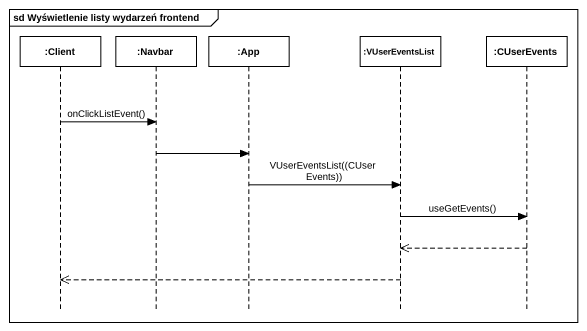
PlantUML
@startuml
mainframe sd Wyświetlenie listy wydarzeń frontend
hide footbox
participant ":Client" as Client
participant ":Navbar" as Navbar
participant ":App" as App
participant ":VUserEventsList" as VUserEventsList
participant ":CUserEvents" as CUserEvents

Client -> Navbar : onClickListEvent()
Navbar -> App
App -> VUserEventsList : VUserEventsList((CUserEvents))
VUserEventsList -> CUserEvents : useGetEvents()
CUserEvents -->> VUserEventsList
VUserEventsList -->> Client
@enduml
